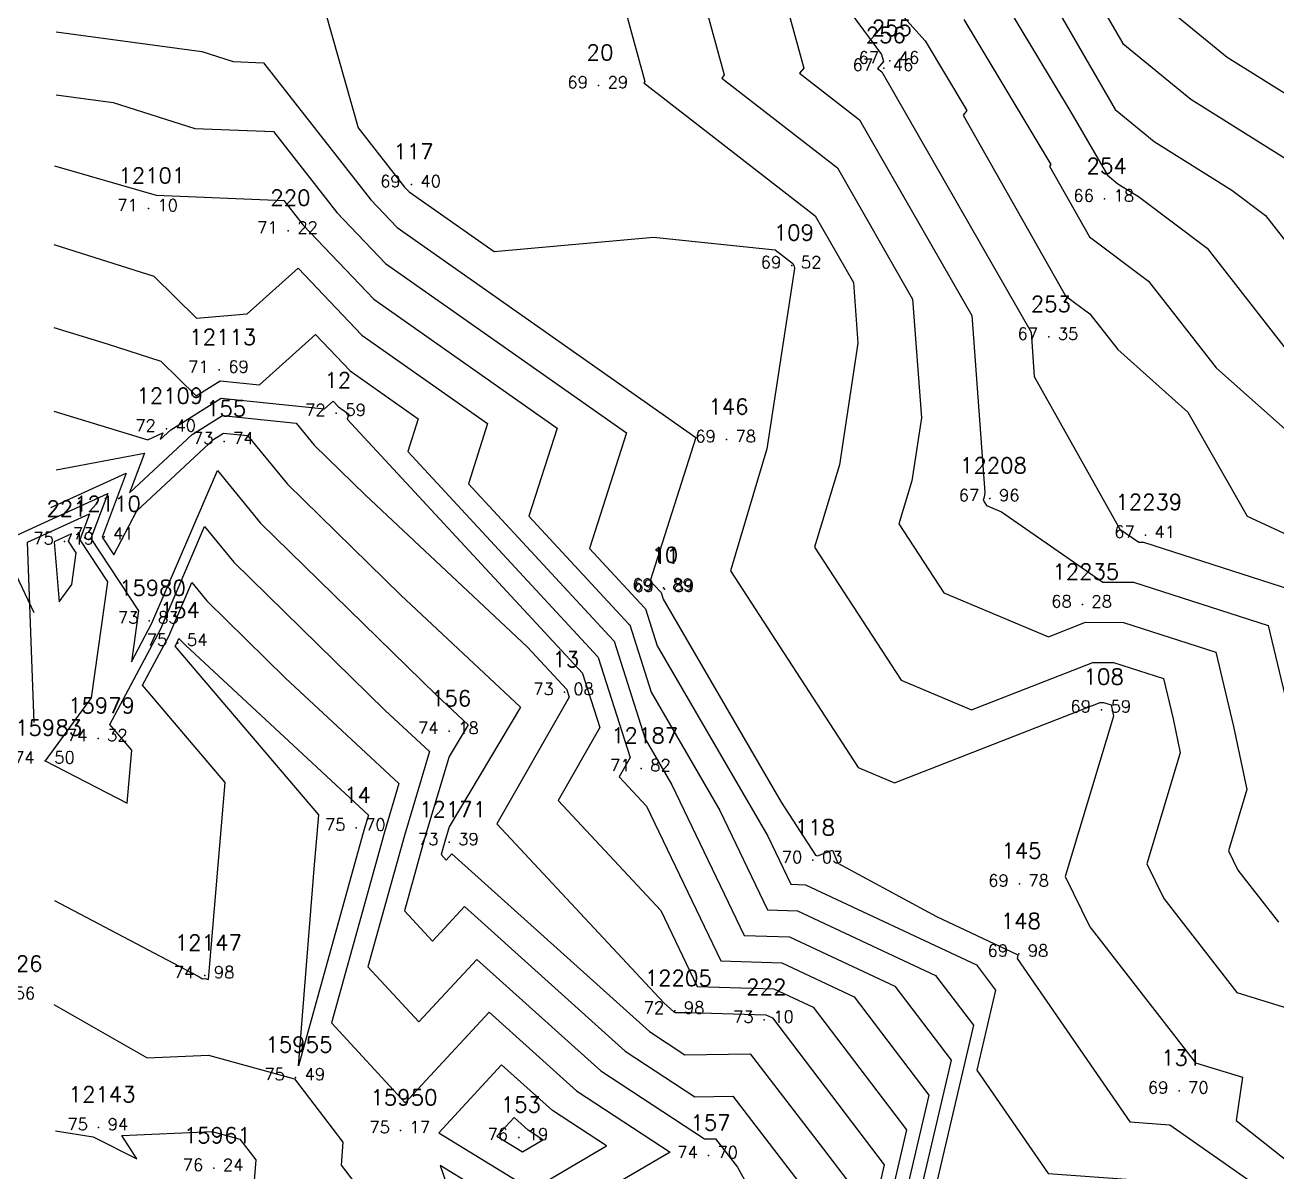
# Model space of a CAD drawing. Header units: millimetres. Extents: x 1412565 to 1412813, y 4931476 to 4931699.
# Drawn here: x 1412628.52 to 1412649.38, y 4931553.73 to 4931572.84 of the extents above; entities that cross this region are included whole.
import ezdxf
from ezdxf.enums import TextEntityAlignment as Align

# ---------------------------------------------------------------- set-up
doc = ezdxf.new("R2010")
doc.units = ezdxf.units.MM
for name, color, linetype in [('CIVIL', 50, 'Continuous'), ('CIVIL-DRAW', 80, 'Continuous'), ('CIVIL-NONAME', 130, 'Continuous'), ('CIVIL-TEXT', 240, 'Continuous'), ('CIVIL-Z', 50, 'Continuous'), ('Tcontours0', 7, 'Continuous'), ('Tcontours1', 7, 'Continuous'), ('Tcontours2', 7, 'Continuous')]:
    doc.layers.add(name, color=color, linetype=linetype)
doc.styles.add('CIVILCADMAIN', font='TXT.SHX')
doc.styles.get("Standard").update_dxf_attribs({"font": 'arial.ttf'})

# ---------------------------------------------------------------- blocks, each defined once
blk = doc.blocks.new('CIVIL-ZZ')
at = {"layer": 'CIVIL-DRAW'}
blk.add_point((0, 0), dxfattribs=at)
at = {"layer": 'CIVIL-NONAME'}
blk.add_attdef('NAME', text='', height=1.8, dxfattribs=at).set_placement((0, 2.1), align=Align.CENTER)
at = {"layer": 'CIVIL-TEXT', "flags": 8}
blk.add_attdef('TEXT', text='', height=2, dxfattribs=at).set_placement((0.2, -3.3), align=Align.CENTER)
at = {"layer": 'CIVIL-Z'}
blk.add_attdef('Z1', text='', height=1.6, dxfattribs=at).set_placement((-0.75, -0.225), align=Align.RIGHT)
blk.add_attdef('Z2', (0.75, -0.225), '', height=1.6, dxfattribs=at)

msp = doc.modelspace()

# ---------------------------------------------------------------- linework, layer by layer
at = {"layer": 'Tcontours0'}
for points, elevation in [([(1412646.076, 4931573.807), (1412646.813, 4931572.529), (1412647.945, 4931571.6), (1412650.116, 4931570.242)], 65), ([(1412629.04, 4931572.726), (1412631.472, 4931572.394), (1412631.992, 4931572.23), (1412632.495, 4931572.209), (1412634.284, 4931569.926), (1412634.725, 4931569.463), (1412639.701, 4931565.964), (1412638.938, 4931563.579), (1412639.103, 4931563.4), (1412639.122, 4931563.381), (1412639.158, 4931563.27), (1412641.121, 4931559.889), (1412641.693, 4931559.007), (1412641.727, 4931558.993), (1412641.978, 4931559.091), (1412642.063, 4931558.873), (1412643.708, 4931557.984), (1412645.053, 4931557.353), (1412645.065, 4931557.337), (1412645.053, 4931557.286), (1412646.933, 4931554.563), (1412647.596, 4931554.515), (1412650.041, 4931552.804)], 70), ([(1412629.011, 4931564.228), (1412629.092, 4931563.225), (1412629.302, 4931563.514), (1412629.377, 4931564.046), (1412629.25, 4931564.239), (1412629.296, 4931564.358), (1412629.011, 4931564.228)], 75), ([(1412629.012, 4931558.25), (1412631.406, 4931556.988), (1412631.483, 4931556.947), (1412631.522, 4931556.949), (1412631.579, 4931556.933), (1412631.59, 4931557.068), (1412631.859, 4931560.216), (1412630.481, 4931561.836), (1412630.918, 4931562.657), (1412631.301, 4931563.548), (1412631.553, 4931563.241), (1412632.865, 4931561.956), (1412634.754, 4931560.201), (1412634.51, 4931559.387), (1412633.627, 4931556.215), (1412634.857, 4931554.878), (1412636.257, 4931556.391), (1412637.714, 4931555.082), (1412639.274, 4931554.06), (1412637.123, 4931552.802), (1412635.441, 4931553.833), (1412636.05, 4931552.066)], 75)]:
    msp.add_lwpolyline(points, dxfattribs=dict(at, elevation=elevation))
at = {"layer": 'Tcontours1'}
for points, elevation in [([(1412637.649, 4931576.287), (1412638.849, 4931571.895), (1412638.833, 4931571.876), (1412641.686, 4931569.66), (1412642.326, 4931568.545), (1412642.4, 4931567.537), (1412642.091, 4931565.51), (1412641.679, 4931564.136), (1412643.118, 4931561.92), (1412644.293, 4931561.427), (1412646.316, 4931562.218), (1412646.658, 4931562.218), (1412647.489, 4931561.95), (1412647.65, 4931561.279), (1412647.771, 4931560.709), (1412647.212, 4931558.863), (1412647.497, 4931558.284), (1412648.715, 4931556.718), (1412651.46, 4931555.869)], 69), ([(1412641.078, 4931573.659), (1412641.499, 4931572.119), (1412641.428, 4931572.034), (1412642.429, 4931571.258), (1412644.298, 4931567.996), (1412644.515, 4931565.049), (1412644.504, 4931564.972), (1412644.488, 4931564.919), (1412644.543, 4931564.833), (1412644.793, 4931564.729), (1412646.478, 4931563.553), (1412646.992, 4931563.552), (1412649.233, 4931562.832), (1412649.668, 4931561.024)], 68), ([(1412642.663, 4931573.529), (1412643.521, 4931572.572), (1412644.217, 4931571.413), (1412644.152, 4931571.337), (1412645.858, 4931568.328), (1412646.263, 4931568.023), (1412646.728, 4931567.429), (1412647.895, 4931566.389), (1412648.886, 4931564.654), (1412650.768, 4931563.781)], 67), ([(1412644.806, 4931573.293), (1412645.95, 4931571.388), (1412646.556, 4931570.335), (1412646.729, 4931570.193), (1412647.072, 4931569.979), (1412648.216, 4931569.117), (1412650.007, 4931566.825)], 66), ([(1412629.012, 4931570.49), (1412630.708, 4931570.003), (1412632.835, 4931569.915), (1412633.158, 4931569.503), (1412634.333, 4931568.269), (1412637.388, 4931566.121), (1412636.919, 4931564.656), (1412638.586, 4931562.855), (1412638.599, 4931562.842), (1412638.956, 4931561.72), (1412640.1, 4931559.749), (1412640.894, 4931558.095), (1412641.394, 4931558.08), (1412643.694, 4931557), (1412644.323, 4931556.173), (1412643.713, 4931553.561), (1412644.21, 4931552.84), (1412647.081, 4931552.632), (1412648.797, 4931551.432), (1412650.43, 4931549.485)], 71), ([(1412629.004, 4931567.799), (1412629.893, 4931567.527), (1412630.788, 4931567.239), (1412631.376, 4931566.662), (1412631.772, 4931566.91), (1412632.432, 4931566.842), (1412633.365, 4931567.679), (1412633.941, 4931567.075), (1412635.075, 4931566.278), (1412634.901, 4931565.734), (1412638.069, 4931562.309), (1412638.075, 4931562.302), (1412638.607, 4931560.631), (1412638.423, 4931560.309), (1412638.877, 4931559.823), (1412640.114, 4931557.244), (1412641.13, 4931557.213), (1412642.335, 4931556.648), (1412643.581, 4931555.009), (1412642.981, 4931552.442)], 72), ([(1412629.045, 4931565.426), (1412630.514, 4931565.706), (1412630.262, 4931565.041), (1412631.31, 4931566.016), (1412631.811, 4931566.33), (1412633.043, 4931566.202), (1412633.343, 4931565.838), (1412634.195, 4931565.003), (1412636.89, 4931562.479), (1412637.551, 4931561.764), (1412637.552, 4931561.763), (1412637.591, 4931561.639), (1412636.385, 4931559.526), (1412639.167, 4931556.547), (1412639.334, 4931556.397), (1412639.357, 4931556.382), (1412639.598, 4931556.385), (1412640.866, 4931556.347), (1412640.976, 4931556.295), (1412642.839, 4931553.845), (1412642.592, 4931552.788)], 73), ([(1412628.675, 4931563.043), (1412628.119, 4931564.216), (1412629.905, 4931565.032), (1412629.621, 4931564.283), (1412630.414, 4931563.075), (1412630.295, 4931562.23), (1412630.638, 4931562.873), (1412631.729, 4931565.415), (1412632.448, 4931564.539), (1412635.377, 4931561.67), (1412635.904, 4931561.176), (1412635.59, 4931560.648), (1412635.181, 4931559.283), (1412634.846, 4931558.081), (1412635.312, 4931557.575), (1412635.843, 4931558.148), (1412638.524, 4931555.74), (1412639.682, 4931554.981), (1412640.317, 4931554.989), (1412641.597, 4931553.321)], 74), ([(1412636.383, 4931554.322), (1412636.81, 4931554.061), (1412637.153, 4931554.262), (1412636.904, 4931554.425), (1412636.671, 4931554.634), (1412636.383, 4931554.322)], 76), ([(1412629.03, 4931554.412), (1412629.66, 4931554.313), (1412630.386, 4931553.945), (1412630.134, 4931554.334), (1412631.641, 4931554.401), (1412632.105, 4931554.273), (1412632.368, 4931553.931), (1412632.29, 4931552.965)], 76)]:
    msp.add_lwpolyline(points, dxfattribs=dict(at, elevation=elevation))
at = {"layer": 'Tcontours2'}
for points, elevation in [([(1412639.051, 4931577.412), (1412642.793, 4931572.345), (1412642.824, 4931572.231), (1412642.726, 4931572.114), (1412642.8, 4931572.056), (1412645.284, 4931567.722), (1412645.339, 4931566.979), (1412646.766, 4931564.44), (1412647.081, 4931564.22), (1412647.16, 4931564.22), (1412650.106, 4931563.273)], 67.5), ([(1412639.363, 4931574.973), (1412640.174, 4931572.007), (1412640.131, 4931571.955), (1412642.058, 4931570.459), (1412643.312, 4931568.271), (1412643.458, 4931566.293), (1412643.297, 4931565.241), (1412643.084, 4931564.528), (1412643.83, 4931563.377), (1412645.576, 4931562.644), (1412646.194, 4931562.886), (1412646.825, 4931562.885), (1412648.361, 4931562.391), (1412648.659, 4931561.152), (1412648.882, 4931560.098), (1412648.573, 4931559.076), (1412648.731, 4931558.755), (1412649.405, 4931557.889)], 68.5), ([(1412645.444, 4931573.586), (1412646.684, 4931571.432), (1412647.337, 4931570.897), (1412648.632, 4931570.087), (1412649.193, 4931569.665), (1412651.303, 4931566.963), (1412651.507, 4931566.659), (1412651.625, 4931566.504), (1412652.513, 4931565.426), (1412652.916, 4931565.054), (1412653.066, 4931564.245), (1412654.437, 4931562.758), (1412655.231, 4931562.301), (1412657.919, 4931560.746), (1412658.056, 4931560.329), (1412658.449, 4931560.426), (1412658.943, 4931560.018), (1412660.274, 4931559.274), (1412662.8, 4931557.948), (1412663.267, 4931556.69), (1412663.587, 4931555.255), (1412664.175, 4931555.254), (1412665.618, 4931554.633), (1412666.966, 4931554.47)], 65.5), ([(1412646.941, 4931573.625), (1412648.554, 4931572.304), (1412649.764, 4931571.547), (1412650.679, 4931570.923), (1412651.73, 4931570.036), (1412652.509, 4931568.394), (1412652.773, 4931568.136), (1412654.221, 4931566.505), (1412655.042, 4931565.241), (1412657.891, 4931563.223), (1412657.9, 4931563.063), (1412658.171, 4931562.236), (1412660.27, 4931562.755), (1412662.915, 4931560.575), (1412663.514, 4931560.24), (1412663.799, 4931560.412), (1412665.433, 4931559.719), (1412665.86, 4931559.266), (1412665.722, 4931558.626), (1412666.073, 4931558.415), (1412667.222, 4931558.14)], 64.5), ([(1412633.523, 4931573.063), (1412634.074, 4931571.125), (1412634.847, 4931570.138), (1412634.921, 4931570.061), (1412636.342, 4931569.062), (1412638.993, 4931569.301), (1412641.02, 4931569.091), (1412641.315, 4931568.862), (1412641.339, 4931568.819), (1412641.342, 4931568.78), (1412640.885, 4931565.779), (1412640.275, 4931563.745), (1412642.405, 4931560.464), (1412643.01, 4931560.21), (1412646.438, 4931561.55), (1412646.49, 4931561.55), (1412646.617, 4931561.509), (1412646.642, 4931561.407), (1412646.66, 4931561.32), (1412645.852, 4931558.649), (1412646.264, 4931557.813), (1412648.026, 4931555.548), (1412648.81, 4931555.305), (1412648.702, 4931554.586), (1412652.87, 4931551.287)], 69.5), ([(1412644.163, 4931572.932), (1412645.615, 4931570.515), (1412645.59, 4931570.485), (1412646.256, 4931569.311), (1412647.24, 4931568.57), (1412648.367, 4931567.127), (1412650.627, 4931565.114)], 66.5), ([(1412629.04, 4931571.677), (1412629.992, 4931571.547), (1412631.35, 4931571.116), (1412632.665, 4931571.062), (1412633.721, 4931569.715), (1412634.529, 4931568.866), (1412638.545, 4931566.043), (1412637.929, 4931564.117), (1412638.844, 4931563.127), (1412638.861, 4931563.111), (1412639.057, 4931562.495), (1412640.899, 4931559.322), (1412641.284, 4931558.52), (1412641.526, 4931558.513), (1412644.373, 4931557.177), (1412644.694, 4931556.755), (1412644.383, 4931555.423), (1412645.572, 4931553.702), (1412647.338, 4931553.574), (1412651.146, 4931550.91)], 70.5), ([(1412629.001, 4931569.182), (1412630.672, 4931568.651), (1412631.38, 4931567.956), (1412632.225, 4931568.028), (1412633.074, 4931568.789), (1412634.137, 4931567.672), (1412636.231, 4931566.199), (1412635.91, 4931565.195), (1412638.327, 4931562.582), (1412638.337, 4931562.572), (1412638.855, 4931560.946), (1412639.301, 4931560.176), (1412640.504, 4931557.669), (1412641.262, 4931557.646), (1412643.014, 4931556.824), (1412643.952, 4931555.591), (1412643.176, 4931552.268), (1412643.214, 4931552.108), (1412643.81, 4931551.724), (1412646.525, 4931551.58), (1412646.783, 4931551.553), (1412649.215, 4931548.655), (1412650.977, 4931547.927)], 71.5), ([(1412629.004, 4931566.406), (1412630.567, 4931565.927), (1412630.819, 4931566.043), (1412630.777, 4931565.932), (1412630.952, 4931566.094), (1412631.792, 4931566.62), (1412633.515, 4931566.442), (1412633.657, 4931566.57), (1412633.745, 4931566.477), (1412633.918, 4931566.356), (1412633.892, 4931566.273), (1412637.81, 4931562.036), (1412637.814, 4931562.033), (1412638.099, 4931561.135), (1412637.404, 4931559.917), (1412639.118, 4931558.082), (1412639.724, 4931556.818), (1412640.998, 4931556.78), (1412641.655, 4931556.472), (1412643.21, 4931554.427), (1412642.787, 4931552.615)], 72.5), ([(1412628.955, 4931564.796), (1412630.21, 4931565.369), (1412629.807, 4931564.306), (1412630.001, 4931564.01), (1412630.385, 4931564.744), (1412631.668, 4931565.938), (1412631.831, 4931566.039), (1412632.23, 4931565.998), (1412632.896, 4931565.189), (1412634.786, 4931563.337), (1412636.777, 4931561.472), (1412635.59, 4931559.478), (1412635.516, 4931559.231), (1412635.456, 4931559.015), (1412635.54, 4931558.923), (1412635.636, 4931559.027), (1412638.929, 4931556.068), (1412639.519, 4931555.681), (1412640.607, 4931555.695), (1412641.827, 4931554.107), (1412642.468, 4931553.263)], 73.5), ([(1412628.675, 4931561.217), (1412628.565, 4931564.222), (1412629.6, 4931564.695), (1412629.436, 4931564.261), (1412629.895, 4931563.56), (1412629.624, 4931561.629), (1412628.86, 4931560.58), (1412630.225, 4931559.873), (1412630.301, 4931560.756), (1412629.936, 4931561.185), (1412630.778, 4931562.765), (1412631.515, 4931564.481), (1412632.001, 4931563.89), (1412634.526, 4931561.416), (1412635.264, 4931560.731), (1412634.845, 4931559.335), (1412634.237, 4931557.148), (1412635.085, 4931556.227), (1412636.05, 4931557.27), (1412638.119, 4931555.411), (1412639.845, 4931554.28), (1412640.026, 4931554.282), (1412640.392, 4931553.806), (1412641.56, 4931551.689)], 74.5), ([(1412631.026, 4931562.488), (1412631.059, 4931562.549), (1412631.087, 4931562.615), (1412631.106, 4931562.592), (1412631.203, 4931562.497), (1412634.244, 4931559.672), (1412634.174, 4931559.439), (1412633.078, 4931555.498), (1412633.34, 4931558.777), (1412633.417, 4931559.676), (1412631.026, 4931562.488)], 75.5), ([(1412629.006, 4931556.52), (1412630.561, 4931555.63), (1412631.582, 4931555.675), (1412633.012, 4931555.28), (1412633.821, 4931554.226), (1412633.79, 4931553.842), (1412634.332, 4931553.134), (1412634.752, 4931551.914), (1412635.43, 4931551.166), (1412635.824, 4931550.584), (1412636.528, 4931550.377), (1412636.713, 4931550.328), (1412637.619, 4931550.338), (1412640.29, 4931549.051), (1412641.028, 4931548.756), (1412641.251, 4931548.695), (1412640.283, 4931547.412), (1412640.428, 4931547.116), (1412641.518, 4931545.164), (1412641.743, 4931544.935), (1412642.13, 4931544.7), (1412644.431, 4931543.29), (1412645.018, 4931543.111), (1412647.161, 4931541.062)], 75.5), ([(1412635.417, 4931554.381), (1412636.966, 4931553.431), (1412638.213, 4931554.161), (1412637.309, 4931554.754), (1412636.464, 4931555.512), (1412635.417, 4931554.381)], 75.5)]:
    msp.add_lwpolyline(points, dxfattribs=dict(at, elevation=elevation))

# ---------------------------------------------------------------- block references
at = {"layer": 'CIVIL'}
ref = msp.add_blockref('CIVIL-ZZ', (1412642.83, 4931572.12, 67.46), dxfattribs=dict(at, xscale=0.2, yscale=0.2))
ref.add_attrib('Z2', '46', (1412642.98, 4931572.075), dxfattribs={"layer": 'CIVIL-Z', "height": 0.2, "style": 'CIVILCADMAIN'})
ref.add_attrib('Z1', '67', (1412642.31, 4931572.075), dxfattribs={"layer": 'CIVIL-Z', "height": 0.2, "style": 'CIVILCADMAIN'})
ref.add_attrib('NAME', '256', (1412642.53, 4931572.54), dxfattribs={"layer": 'CIVIL-NONAME', "height": 0.26, "style": 'CIVILCADMAIN'})
ref = msp.add_blockref('CIVIL-ZZ', (1412642.93, 4931572.24, 67.46), dxfattribs=dict(at, xscale=0.2, yscale=0.2))
ref.add_attrib('Z2', '46', (1412643.08, 4931572.195), dxfattribs={"layer": 'CIVIL-Z', "height": 0.2, "style": 'CIVILCADMAIN'})
ref.add_attrib('Z1', '67', (1412642.41, 4931572.195), dxfattribs={"layer": 'CIVIL-Z', "height": 0.2, "style": 'CIVILCADMAIN'})
ref.add_attrib('NAME', '255', (1412642.63, 4931572.66), dxfattribs={"layer": 'CIVIL-NONAME', "height": 0.26, "style": 'CIVILCADMAIN'})
ref = msp.add_blockref('CIVIL-ZZ', (1412638.08, 4931571.83, 69.29), dxfattribs=dict(at, xscale=0.2, yscale=0.2))
ref.add_attrib('Z2', '29', (1412638.23, 4931571.785), dxfattribs={"layer": 'CIVIL-Z', "height": 0.2, "style": 'CIVILCADMAIN'})
ref.add_attrib('Z1', '69', (1412637.56, 4931571.785), dxfattribs={"layer": 'CIVIL-Z', "height": 0.2, "style": 'CIVILCADMAIN'})
ref.add_attrib('NAME', '20', (1412637.88, 4931572.25), dxfattribs={"layer": 'CIVIL-NONAME', "height": 0.26, "style": 'CIVILCADMAIN'})
ref = msp.add_blockref('CIVIL-ZZ', (1412634.96, 4931570.18, 69.4), dxfattribs=dict(at, xscale=0.2, yscale=0.2))
ref.add_attrib('Z2', '40', (1412635.11, 4931570.135), dxfattribs={"layer": 'CIVIL-Z', "height": 0.2, "style": 'CIVILCADMAIN'})
ref.add_attrib('Z1', '69', (1412634.44, 4931570.135), dxfattribs={"layer": 'CIVIL-Z', "height": 0.2, "style": 'CIVILCADMAIN'})
ref.add_attrib('NAME', '117', (1412634.66, 4931570.6), dxfattribs={"layer": 'CIVIL-NONAME', "height": 0.26, "style": 'CIVILCADMAIN'})
ref = msp.add_blockref('CIVIL-ZZ', (1412630.58, 4931569.78, 71.1), dxfattribs=dict(at, xscale=0.2, yscale=0.2))
ref.add_attrib('Z2', '10', (1412630.73, 4931569.735), dxfattribs={"layer": 'CIVIL-Z', "height": 0.2, "style": 'CIVILCADMAIN'})
ref.add_attrib('Z1', '71', (1412630.06, 4931569.735), dxfattribs={"layer": 'CIVIL-Z', "height": 0.2, "style": 'CIVILCADMAIN'})
ref.add_attrib('NAME', '12101', (1412630.08, 4931570.2), dxfattribs={"layer": 'CIVIL-NONAME', "height": 0.26, "style": 'CIVILCADMAIN'})
ref = msp.add_blockref('CIVIL-ZZ', (1412646.51, 4931569.94, 66.18), dxfattribs=dict(at, xscale=0.2, yscale=0.2))
ref.add_attrib('Z2', '18', (1412646.66, 4931569.895), dxfattribs={"layer": 'CIVIL-Z', "height": 0.2, "style": 'CIVILCADMAIN'})
ref.add_attrib('Z1', '66', (1412645.99, 4931569.895), dxfattribs={"layer": 'CIVIL-Z', "height": 0.2, "style": 'CIVILCADMAIN'})
ref.add_attrib('NAME', '254', (1412646.21, 4931570.36), dxfattribs={"layer": 'CIVIL-NONAME', "height": 0.26, "style": 'CIVILCADMAIN'})
ref = msp.add_blockref('CIVIL-ZZ', (1412632.91, 4931569.41, 71.22), dxfattribs=dict(at, xscale=0.2, yscale=0.2))
ref.add_attrib('Z2', '22', (1412633.06, 4931569.365), dxfattribs={"layer": 'CIVIL-Z', "height": 0.2, "style": 'CIVILCADMAIN'})
ref.add_attrib('Z1', '71', (1412632.39, 4931569.365), dxfattribs={"layer": 'CIVIL-Z', "height": 0.2, "style": 'CIVILCADMAIN'})
ref.add_attrib('NAME', '220', (1412632.61, 4931569.83), dxfattribs={"layer": 'CIVIL-NONAME', "height": 0.26, "style": 'CIVILCADMAIN'})
ref = msp.add_blockref('CIVIL-ZZ', (1412641.3, 4931568.83, 69.52), dxfattribs=dict(at, xscale=0.2, yscale=0.2))
ref.add_attrib('Z2', '52', (1412641.45, 4931568.785), dxfattribs={"layer": 'CIVIL-Z', "height": 0.2, "style": 'CIVILCADMAIN'})
ref.add_attrib('Z1', '69', (1412640.78, 4931568.785), dxfattribs={"layer": 'CIVIL-Z', "height": 0.2, "style": 'CIVILCADMAIN'})
ref.add_attrib('NAME', '109', (1412641, 4931569.25), dxfattribs={"layer": 'CIVIL-NONAME', "height": 0.26, "style": 'CIVILCADMAIN'})
ref = msp.add_blockref('CIVIL-ZZ', (1412645.58, 4931567.64, 67.35), dxfattribs=dict(at, xscale=0.2, yscale=0.2))
ref.add_attrib('Z2', '35', (1412645.73, 4931567.595), dxfattribs={"layer": 'CIVIL-Z', "height": 0.2, "style": 'CIVILCADMAIN'})
ref.add_attrib('Z1', '67', (1412645.06, 4931567.595), dxfattribs={"layer": 'CIVIL-Z', "height": 0.2, "style": 'CIVILCADMAIN'})
ref.add_attrib('NAME', '253', (1412645.28, 4931568.06), dxfattribs={"layer": 'CIVIL-NONAME', "height": 0.26, "style": 'CIVILCADMAIN'})
ref = msp.add_blockref('CIVIL-ZZ', (1412631.76, 4931567.09, 71.69), dxfattribs=dict(at, xscale=0.2, yscale=0.2))
ref.add_attrib('Z2', '69', (1412631.91, 4931567.045), dxfattribs={"layer": 'CIVIL-Z', "height": 0.2, "style": 'CIVILCADMAIN'})
ref.add_attrib('Z1', '71', (1412631.24, 4931567.045), dxfattribs={"layer": 'CIVIL-Z', "height": 0.2, "style": 'CIVILCADMAIN'})
ref.add_attrib('NAME', '12113', (1412631.26, 4931567.51), dxfattribs={"layer": 'CIVIL-NONAME', "height": 0.26, "style": 'CIVILCADMAIN'})
ref = msp.add_blockref('CIVIL-ZZ', (1412633.71, 4931566.37, 72.59), dxfattribs=dict(at, xscale=0.2, yscale=0.2))
ref.add_attrib('Z2', '59', (1412633.86, 4931566.325), dxfattribs={"layer": 'CIVIL-Z', "height": 0.2, "style": 'CIVILCADMAIN'})
ref.add_attrib('Z1', '72', (1412633.19, 4931566.325), dxfattribs={"layer": 'CIVIL-Z', "height": 0.2, "style": 'CIVILCADMAIN'})
ref.add_attrib('NAME', '12', (1412633.51, 4931566.79), dxfattribs={"layer": 'CIVIL-NONAME', "height": 0.26, "style": 'CIVILCADMAIN'})
ref = msp.add_blockref('CIVIL-ZZ', (1412630.88, 4931566.11, 72.4), dxfattribs=dict(at, xscale=0.2, yscale=0.2))
ref.add_attrib('Z2', '40', (1412631.03, 4931566.065), dxfattribs={"layer": 'CIVIL-Z', "height": 0.2, "style": 'CIVILCADMAIN'})
ref.add_attrib('Z1', '72', (1412630.36, 4931566.065), dxfattribs={"layer": 'CIVIL-Z', "height": 0.2, "style": 'CIVILCADMAIN'})
ref.add_attrib('NAME', '12109', (1412630.38, 4931566.53), dxfattribs={"layer": 'CIVIL-NONAME', "height": 0.26, "style": 'CIVILCADMAIN'})
ref = msp.add_blockref('CIVIL-ZZ', (1412631.84, 4931565.9, 73.74), dxfattribs=dict(at, xscale=0.2, yscale=0.2))
ref.add_attrib('Z2', '74', (1412631.99, 4931565.855), dxfattribs={"layer": 'CIVIL-Z', "height": 0.2, "style": 'CIVILCADMAIN'})
ref.add_attrib('Z1', '73', (1412631.32, 4931565.855), dxfattribs={"layer": 'CIVIL-Z', "height": 0.2, "style": 'CIVILCADMAIN'})
ref.add_attrib('NAME', '155', (1412631.54, 4931566.32), dxfattribs={"layer": 'CIVIL-NONAME', "height": 0.26, "style": 'CIVILCADMAIN'})
ref = msp.add_blockref('CIVIL-ZZ', (1412640.21, 4931565.93, 69.78), dxfattribs=dict(at, xscale=0.2, yscale=0.2))
ref.add_attrib('Z2', '78', (1412640.36, 4931565.885), dxfattribs={"layer": 'CIVIL-Z', "height": 0.2, "style": 'CIVILCADMAIN'})
ref.add_attrib('Z1', '69', (1412639.69, 4931565.885), dxfattribs={"layer": 'CIVIL-Z', "height": 0.2, "style": 'CIVILCADMAIN'})
ref.add_attrib('NAME', '146', (1412639.91, 4931566.35), dxfattribs={"layer": 'CIVIL-NONAME', "height": 0.26, "style": 'CIVILCADMAIN'})
ref = msp.add_blockref('CIVIL-ZZ', (1412644.6, 4931564.95, 67.96), dxfattribs=dict(at, xscale=0.2, yscale=0.2))
ref.add_attrib('Z2', '96', (1412644.75, 4931564.905), dxfattribs={"layer": 'CIVIL-Z', "height": 0.2, "style": 'CIVILCADMAIN'})
ref.add_attrib('Z1', '67', (1412644.08, 4931564.905), dxfattribs={"layer": 'CIVIL-Z', "height": 0.2, "style": 'CIVILCADMAIN'})
ref.add_attrib('NAME', '12208', (1412644.1, 4931565.37), dxfattribs={"layer": 'CIVIL-NONAME', "height": 0.26, "style": 'CIVILCADMAIN'})
ref = msp.add_blockref('CIVIL-ZZ', (1412647.19, 4931564.34, 67.41), dxfattribs=dict(at, xscale=0.2, yscale=0.2))
ref.add_attrib('Z2', '41', (1412647.34, 4931564.295), dxfattribs={"layer": 'CIVIL-Z', "height": 0.2, "style": 'CIVILCADMAIN'})
ref.add_attrib('Z1', '67', (1412646.67, 4931564.295), dxfattribs={"layer": 'CIVIL-Z', "height": 0.2, "style": 'CIVILCADMAIN'})
ref.add_attrib('NAME', '12239', (1412646.69, 4931564.76), dxfattribs={"layer": 'CIVIL-NONAME', "height": 0.26, "style": 'CIVILCADMAIN'})
ref = msp.add_blockref('CIVIL-ZZ', (1412629.18, 4931564.23, 75.19), dxfattribs=dict(at, xscale=0.2, yscale=0.2))
ref.add_attrib('Z2', '19', (1412629.33, 4931564.185), dxfattribs={"layer": 'CIVIL-Z', "height": 0.2, "style": 'CIVILCADMAIN'})
ref.add_attrib('Z1', '75', (1412628.66, 4931564.185), dxfattribs={"layer": 'CIVIL-Z', "height": 0.2, "style": 'CIVILCADMAIN'})
ref.add_attrib('NAME', '221', (1412628.88, 4931564.65), dxfattribs={"layer": 'CIVIL-NONAME', "height": 0.26, "style": 'CIVILCADMAIN'})
ref = msp.add_blockref('CIVIL-ZZ', (1412629.84, 4931564.31, 73.41), dxfattribs=dict(at, xscale=0.2, yscale=0.2))
ref.add_attrib('Z2', '41', (1412629.99, 4931564.265), dxfattribs={"layer": 'CIVIL-Z', "height": 0.2, "style": 'CIVILCADMAIN'})
ref.add_attrib('Z1', '73', (1412629.32, 4931564.265), dxfattribs={"layer": 'CIVIL-Z', "height": 0.2, "style": 'CIVILCADMAIN'})
ref.add_attrib('NAME', '12110', (1412629.34, 4931564.73), dxfattribs={"layer": 'CIVIL-NONAME', "height": 0.26, "style": 'CIVILCADMAIN'})
ref = msp.add_blockref('CIVIL-ZZ', (1412639.16, 4931563.46, 69.89), dxfattribs=dict(at, xscale=0.2, yscale=0.2))
ref.add_attrib('Z2', '89', (1412639.31, 4931563.415), dxfattribs={"layer": 'CIVIL-Z', "height": 0.2, "style": 'CIVILCADMAIN'})
ref.add_attrib('Z1', '69', (1412638.64, 4931563.415), dxfattribs={"layer": 'CIVIL-Z', "height": 0.2, "style": 'CIVILCADMAIN'})
ref.add_attrib('NAME', '10', (1412638.96, 4931563.88), dxfattribs={"layer": 'CIVIL-NONAME', "height": 0.26, "style": 'CIVILCADMAIN'})
ref = msp.add_blockref('CIVIL-ZZ', (1412639.18, 4931563.44, 69.89), dxfattribs=dict(at, xscale=0.2, yscale=0.2))
ref.add_attrib('Z2', '89', (1412639.33, 4931563.395), dxfattribs={"layer": 'CIVIL-Z', "height": 0.2, "style": 'CIVILCADMAIN'})
ref.add_attrib('Z1', '69', (1412638.66, 4931563.395), dxfattribs={"layer": 'CIVIL-Z', "height": 0.2, "style": 'CIVILCADMAIN'})
ref.add_attrib('NAME', '11', (1412638.98, 4931563.86), dxfattribs={"layer": 'CIVIL-NONAME', "height": 0.26, "style": 'CIVILCADMAIN'})
ref = msp.add_blockref('CIVIL-ZZ', (1412646.14, 4931563.18, 68.28), dxfattribs=dict(at, xscale=0.2, yscale=0.2))
ref.add_attrib('Z2', '28', (1412646.29, 4931563.135), dxfattribs={"layer": 'CIVIL-Z', "height": 0.2, "style": 'CIVILCADMAIN'})
ref.add_attrib('Z1', '68', (1412645.62, 4931563.135), dxfattribs={"layer": 'CIVIL-Z', "height": 0.2, "style": 'CIVILCADMAIN'})
ref.add_attrib('NAME', '12235', (1412645.64, 4931563.6), dxfattribs={"layer": 'CIVIL-NONAME', "height": 0.26, "style": 'CIVILCADMAIN'})
ref = msp.add_blockref('CIVIL-ZZ', (1412630.59, 4931562.91, 73.83), dxfattribs=dict(at, xscale=0.2, yscale=0.2))
ref.add_attrib('Z2', '83', (1412630.74, 4931562.865), dxfattribs={"layer": 'CIVIL-Z', "height": 0.2, "style": 'CIVILCADMAIN'})
ref.add_attrib('Z1', '73', (1412630.07, 4931562.865), dxfattribs={"layer": 'CIVIL-Z', "height": 0.2, "style": 'CIVILCADMAIN'})
ref.add_attrib('NAME', '15980', (1412630.09, 4931563.33), dxfattribs={"layer": 'CIVIL-NONAME', "height": 0.26, "style": 'CIVILCADMAIN'})
ref = msp.add_blockref('CIVIL-ZZ', (1412631.07, 4931562.54, 75.54), dxfattribs=dict(at, xscale=0.2, yscale=0.2))
ref.add_attrib('Z2', '54', (1412631.22, 4931562.495), dxfattribs={"layer": 'CIVIL-Z', "height": 0.2, "style": 'CIVILCADMAIN'})
ref.add_attrib('Z1', '75', (1412630.55, 4931562.495), dxfattribs={"layer": 'CIVIL-Z', "height": 0.2, "style": 'CIVILCADMAIN'})
ref.add_attrib('NAME', '154', (1412630.77, 4931562.96), dxfattribs={"layer": 'CIVIL-NONAME', "height": 0.26, "style": 'CIVILCADMAIN'})
ref = msp.add_blockref('CIVIL-ZZ', (1412637.51, 4931561.72, 73.08), dxfattribs=dict(at, xscale=0.2, yscale=0.2))
ref.add_attrib('Z2', '08', (1412637.66, 4931561.675), dxfattribs={"layer": 'CIVIL-Z', "height": 0.2, "style": 'CIVILCADMAIN'})
ref.add_attrib('Z1', '73', (1412636.99, 4931561.675), dxfattribs={"layer": 'CIVIL-Z', "height": 0.2, "style": 'CIVILCADMAIN'})
ref.add_attrib('NAME', '13', (1412637.31, 4931562.14), dxfattribs={"layer": 'CIVIL-NONAME', "height": 0.26, "style": 'CIVILCADMAIN'})
ref = msp.add_blockref('CIVIL-ZZ', (1412646.46, 4931561.43, 69.59), dxfattribs=dict(at, xscale=0.2, yscale=0.2))
ref.add_attrib('Z2', '59', (1412646.61, 4931561.385), dxfattribs={"layer": 'CIVIL-Z', "height": 0.2, "style": 'CIVILCADMAIN'})
ref.add_attrib('Z1', '69', (1412645.94, 4931561.385), dxfattribs={"layer": 'CIVIL-Z', "height": 0.2, "style": 'CIVILCADMAIN'})
ref.add_attrib('NAME', '108', (1412646.16, 4931561.85), dxfattribs={"layer": 'CIVIL-NONAME', "height": 0.26, "style": 'CIVILCADMAIN'})
ref = msp.add_blockref('CIVIL-ZZ', (1412635.59, 4931561.07, 74.18), dxfattribs=dict(at, xscale=0.2, yscale=0.2))
ref.add_attrib('Z2', '18', (1412635.74, 4931561.025), dxfattribs={"layer": 'CIVIL-Z', "height": 0.2, "style": 'CIVILCADMAIN'})
ref.add_attrib('Z1', '74', (1412635.07, 4931561.025), dxfattribs={"layer": 'CIVIL-Z', "height": 0.2, "style": 'CIVILCADMAIN'})
ref.add_attrib('NAME', '156', (1412635.29, 4931561.49), dxfattribs={"layer": 'CIVIL-NONAME', "height": 0.26, "style": 'CIVILCADMAIN'})
ref = msp.add_blockref('CIVIL-ZZ', (1412629.74, 4931560.95, 74.32), dxfattribs=dict(at, xscale=0.2, yscale=0.2))
ref.add_attrib('Z2', '32', (1412629.89, 4931560.905), dxfattribs={"layer": 'CIVIL-Z', "height": 0.2, "style": 'CIVILCADMAIN'})
ref.add_attrib('Z1', '74', (1412629.22, 4931560.905), dxfattribs={"layer": 'CIVIL-Z', "height": 0.2, "style": 'CIVILCADMAIN'})
ref.add_attrib('NAME', '15979', (1412629.24, 4931561.37), dxfattribs={"layer": 'CIVIL-NONAME', "height": 0.26, "style": 'CIVILCADMAIN'})
ref = msp.add_blockref('CIVIL-ZZ', (1412628.86, 4931560.58, 74.5), dxfattribs=dict(at, xscale=0.2, yscale=0.2))
ref.add_attrib('Z2', '50', (1412629.01, 4931560.535), dxfattribs={"layer": 'CIVIL-Z', "height": 0.2, "style": 'CIVILCADMAIN'})
ref.add_attrib('Z1', '74', (1412628.34, 4931560.535), dxfattribs={"layer": 'CIVIL-Z', "height": 0.2, "style": 'CIVILCADMAIN'})
ref.add_attrib('NAME', '15983', (1412628.36, 4931561), dxfattribs={"layer": 'CIVIL-NONAME', "height": 0.26, "style": 'CIVILCADMAIN'})
ref = msp.add_blockref('CIVIL-ZZ', (1412638.79, 4931560.45, 71.82), dxfattribs=dict(at, xscale=0.2, yscale=0.2))
ref.add_attrib('Z2', '82', (1412638.94, 4931560.405), dxfattribs={"layer": 'CIVIL-Z', "height": 0.2, "style": 'CIVILCADMAIN'})
ref.add_attrib('Z1', '71', (1412638.27, 4931560.405), dxfattribs={"layer": 'CIVIL-Z', "height": 0.2, "style": 'CIVILCADMAIN'})
ref.add_attrib('NAME', '12187', (1412638.29, 4931560.87), dxfattribs={"layer": 'CIVIL-NONAME', "height": 0.26, "style": 'CIVILCADMAIN'})
ref = msp.add_blockref('CIVIL-ZZ', (1412634.04, 4931559.46, 75.7), dxfattribs=dict(at, xscale=0.2, yscale=0.2))
ref.add_attrib('Z2', '70', (1412634.19, 4931559.415), dxfattribs={"layer": 'CIVIL-Z', "height": 0.2, "style": 'CIVILCADMAIN'})
ref.add_attrib('Z1', '75', (1412633.52, 4931559.415), dxfattribs={"layer": 'CIVIL-Z', "height": 0.2, "style": 'CIVILCADMAIN'})
ref.add_attrib('NAME', '14', (1412633.84, 4931559.88), dxfattribs={"layer": 'CIVIL-NONAME', "height": 0.26, "style": 'CIVILCADMAIN'})
ref = msp.add_blockref('CIVIL-ZZ', (1412635.59, 4931559.22, 73.39), dxfattribs=dict(at, xscale=0.2, yscale=0.2))
ref.add_attrib('Z2', '39', (1412635.74, 4931559.175), dxfattribs={"layer": 'CIVIL-Z', "height": 0.2, "style": 'CIVILCADMAIN'})
ref.add_attrib('Z1', '73', (1412635.07, 4931559.175), dxfattribs={"layer": 'CIVIL-Z', "height": 0.2, "style": 'CIVILCADMAIN'})
ref.add_attrib('NAME', '12171', (1412635.09, 4931559.64), dxfattribs={"layer": 'CIVIL-NONAME', "height": 0.26, "style": 'CIVILCADMAIN'})
ref = msp.add_blockref('CIVIL-ZZ', (1412641.65, 4931558.92, 70.03), dxfattribs=dict(at, xscale=0.2, yscale=0.2))
ref.add_attrib('Z2', '03', (1412641.8, 4931558.875), dxfattribs={"layer": 'CIVIL-Z', "height": 0.2, "style": 'CIVILCADMAIN'})
ref.add_attrib('Z1', '70', (1412641.13, 4931558.875), dxfattribs={"layer": 'CIVIL-Z', "height": 0.2, "style": 'CIVILCADMAIN'})
ref.add_attrib('NAME', '118', (1412641.35, 4931559.34), dxfattribs={"layer": 'CIVIL-NONAME', "height": 0.26, "style": 'CIVILCADMAIN'})
ref = msp.add_blockref('CIVIL-ZZ', (1412645.09, 4931558.53, 69.78), dxfattribs=dict(at, xscale=0.2, yscale=0.2))
ref.add_attrib('Z2', '78', (1412645.24, 4931558.485), dxfattribs={"layer": 'CIVIL-Z', "height": 0.2, "style": 'CIVILCADMAIN'})
ref.add_attrib('Z1', '69', (1412644.57, 4931558.485), dxfattribs={"layer": 'CIVIL-Z', "height": 0.2, "style": 'CIVILCADMAIN'})
ref.add_attrib('NAME', '145', (1412644.79, 4931558.95), dxfattribs={"layer": 'CIVIL-NONAME', "height": 0.26, "style": 'CIVILCADMAIN'})
ref = msp.add_blockref('CIVIL-ZZ', (1412645.08, 4931557.36, 69.98), dxfattribs=dict(at, xscale=0.2, yscale=0.2))
ref.add_attrib('Z2', '98', (1412645.23, 4931557.315), dxfattribs={"layer": 'CIVIL-Z', "height": 0.2, "style": 'CIVILCADMAIN'})
ref.add_attrib('Z1', '69', (1412644.56, 4931557.315), dxfattribs={"layer": 'CIVIL-Z', "height": 0.2, "style": 'CIVILCADMAIN'})
ref.add_attrib('NAME', '148', (1412644.78, 4931557.78), dxfattribs={"layer": 'CIVIL-NONAME', "height": 0.26, "style": 'CIVILCADMAIN'})
ref = msp.add_blockref('CIVIL-ZZ', (1412631.52, 4931557, 74.98), dxfattribs=dict(at, xscale=0.2, yscale=0.2))
ref.add_attrib('Z2', '98', (1412631.67, 4931556.955), dxfattribs={"layer": 'CIVIL-Z', "height": 0.2, "style": 'CIVILCADMAIN'})
ref.add_attrib('Z1', '74', (1412631, 4931556.955), dxfattribs={"layer": 'CIVIL-Z', "height": 0.2, "style": 'CIVILCADMAIN'})
ref.add_attrib('NAME', '12147', (1412631.02, 4931557.42), dxfattribs={"layer": 'CIVIL-NONAME', "height": 0.26, "style": 'CIVILCADMAIN'})
ref = msp.add_blockref('CIVIL-ZZ', (1412628.2, 4931556.65, 75.56), dxfattribs=dict(at, xscale=0.2, yscale=0.2))
ref.add_attrib('Z2', '56', (1412628.35, 4931556.605), dxfattribs={"layer": 'CIVIL-Z', "height": 0.2, "style": 'CIVILCADMAIN'})
ref.add_attrib('Z1', '75', (1412627.68, 4931556.605), dxfattribs={"layer": 'CIVIL-Z', "height": 0.2, "style": 'CIVILCADMAIN'})
ref.add_attrib('NAME', '12126', (1412627.7, 4931557.07), dxfattribs={"layer": 'CIVIL-NONAME', "height": 0.26, "style": 'CIVILCADMAIN'})
ref = msp.add_blockref('CIVIL-ZZ', (1412639.35, 4931556.41, 72.98), dxfattribs=dict(at, xscale=0.2, yscale=0.2))
ref.add_attrib('Z2', '98', (1412639.5, 4931556.365), dxfattribs={"layer": 'CIVIL-Z', "height": 0.2, "style": 'CIVILCADMAIN'})
ref.add_attrib('Z1', '72', (1412638.83, 4931556.365), dxfattribs={"layer": 'CIVIL-Z', "height": 0.2, "style": 'CIVILCADMAIN'})
ref.add_attrib('NAME', '12205', (1412638.85, 4931556.83), dxfattribs={"layer": 'CIVIL-NONAME', "height": 0.26, "style": 'CIVILCADMAIN'})
ref = msp.add_blockref('CIVIL-ZZ', (1412640.84, 4931556.26, 73.1), dxfattribs=dict(at, xscale=0.2, yscale=0.2))
ref.add_attrib('Z2', '10', (1412640.99, 4931556.215), dxfattribs={"layer": 'CIVIL-Z', "height": 0.2, "style": 'CIVILCADMAIN'})
ref.add_attrib('Z1', '73', (1412640.32, 4931556.215), dxfattribs={"layer": 'CIVIL-Z', "height": 0.2, "style": 'CIVILCADMAIN'})
ref.add_attrib('NAME', '222', (1412640.54, 4931556.68), dxfattribs={"layer": 'CIVIL-NONAME', "height": 0.26, "style": 'CIVILCADMAIN'})
ref = msp.add_blockref('CIVIL-ZZ', (1412633.03, 4931555.3, 75.49), dxfattribs=dict(at, xscale=0.2, yscale=0.2))
ref.add_attrib('Z2', '49', (1412633.18, 4931555.255), dxfattribs={"layer": 'CIVIL-Z', "height": 0.2, "style": 'CIVILCADMAIN'})
ref.add_attrib('Z1', '75', (1412632.51, 4931555.255), dxfattribs={"layer": 'CIVIL-Z', "height": 0.2, "style": 'CIVILCADMAIN'})
ref.add_attrib('NAME', '15955', (1412632.53, 4931555.72), dxfattribs={"layer": 'CIVIL-NONAME', "height": 0.26, "style": 'CIVILCADMAIN'})
ref = msp.add_blockref('CIVIL-ZZ', (1412647.75, 4931555.08, 69.7), dxfattribs=dict(at, xscale=0.2, yscale=0.2))
ref.add_attrib('Z2', '70', (1412647.9, 4931555.035), dxfattribs={"layer": 'CIVIL-Z', "height": 0.2, "style": 'CIVILCADMAIN'})
ref.add_attrib('Z1', '69', (1412647.23, 4931555.035), dxfattribs={"layer": 'CIVIL-Z', "height": 0.2, "style": 'CIVILCADMAIN'})
ref.add_attrib('NAME', '131', (1412647.45, 4931555.5), dxfattribs={"layer": 'CIVIL-NONAME', "height": 0.26, "style": 'CIVILCADMAIN'})
ref = msp.add_blockref('CIVIL-ZZ', (1412629.75, 4931554.47, 75.94), dxfattribs=dict(at, xscale=0.2, yscale=0.2))
ref.add_attrib('Z2', '94', (1412629.9, 4931554.425), dxfattribs={"layer": 'CIVIL-Z', "height": 0.2, "style": 'CIVILCADMAIN'})
ref.add_attrib('Z1', '75', (1412629.23, 4931554.425), dxfattribs={"layer": 'CIVIL-Z', "height": 0.2, "style": 'CIVILCADMAIN'})
ref.add_attrib('NAME', '12143', (1412629.25, 4931554.89), dxfattribs={"layer": 'CIVIL-NONAME', "height": 0.26, "style": 'CIVILCADMAIN'})
ref = msp.add_blockref('CIVIL-ZZ', (1412634.78, 4931554.42, 75.17), dxfattribs=dict(at, xscale=0.2, yscale=0.2))
ref.add_attrib('Z2', '17', (1412634.93, 4931554.375), dxfattribs={"layer": 'CIVIL-Z', "height": 0.2, "style": 'CIVILCADMAIN'})
ref.add_attrib('Z1', '75', (1412634.26, 4931554.375), dxfattribs={"layer": 'CIVIL-Z', "height": 0.2, "style": 'CIVILCADMAIN'})
ref.add_attrib('NAME', '15950', (1412634.28, 4931554.84), dxfattribs={"layer": 'CIVIL-NONAME', "height": 0.26, "style": 'CIVILCADMAIN'})
ref = msp.add_blockref('CIVIL-ZZ', (1412636.75, 4931554.3, 76.19), dxfattribs=dict(at, xscale=0.2, yscale=0.2))
ref.add_attrib('Z2', '19', (1412636.9, 4931554.255), dxfattribs={"layer": 'CIVIL-Z', "height": 0.2, "style": 'CIVILCADMAIN'})
ref.add_attrib('Z1', '76', (1412636.23, 4931554.255), dxfattribs={"layer": 'CIVIL-Z', "height": 0.2, "style": 'CIVILCADMAIN'})
ref.add_attrib('NAME', '153', (1412636.45, 4931554.72), dxfattribs={"layer": 'CIVIL-NONAME', "height": 0.26, "style": 'CIVILCADMAIN'})
ref = msp.add_blockref('CIVIL-ZZ', (1412639.91, 4931554, 74.7), dxfattribs=dict(at, xscale=0.2, yscale=0.2))
ref.add_attrib('Z2', '70', (1412640.06, 4931553.955), dxfattribs={"layer": 'CIVIL-Z', "height": 0.2, "style": 'CIVILCADMAIN'})
ref.add_attrib('Z1', '74', (1412639.39, 4931553.955), dxfattribs={"layer": 'CIVIL-Z', "height": 0.2, "style": 'CIVILCADMAIN'})
ref.add_attrib('NAME', '157', (1412639.61, 4931554.42), dxfattribs={"layer": 'CIVIL-NONAME', "height": 0.26, "style": 'CIVILCADMAIN'})
ref = msp.add_blockref('CIVIL-ZZ', (1412631.67, 4931553.79, 76.24), dxfattribs=dict(at, xscale=0.2, yscale=0.2))
ref.add_attrib('Z2', '24', (1412631.82, 4931553.745), dxfattribs={"layer": 'CIVIL-Z', "height": 0.2, "style": 'CIVILCADMAIN'})
ref.add_attrib('Z1', '76', (1412631.15, 4931553.745), dxfattribs={"layer": 'CIVIL-Z', "height": 0.2, "style": 'CIVILCADMAIN'})
ref.add_attrib('NAME', '15961', (1412631.17, 4931554.21), dxfattribs={"layer": 'CIVIL-NONAME', "height": 0.26, "style": 'CIVILCADMAIN'})

doc.saveas('drawing.dxf')
